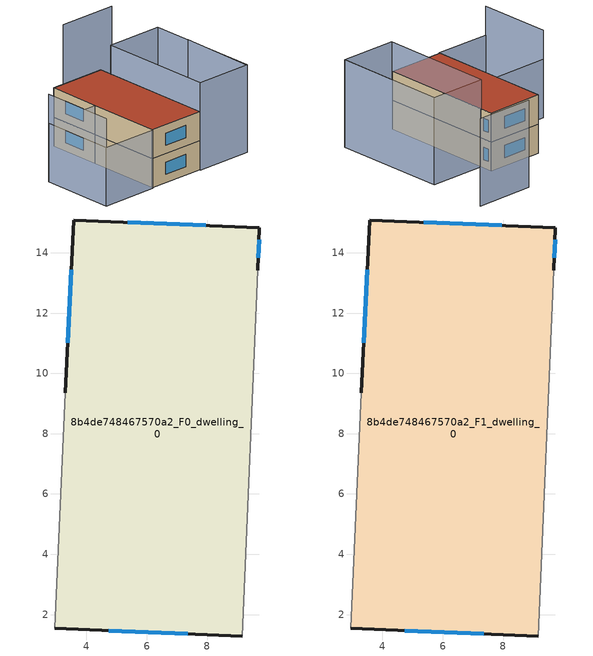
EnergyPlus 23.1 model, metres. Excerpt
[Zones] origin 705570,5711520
8b4de748467570a2_F0_dwelling_0
 floor ground (EU_floor_Construction): 9.74,14.83 9.68,13.42 9.16,1.29 2.94,1.54 3.3,9.36 3.59,15.08 z0
 wall outside (EU_wall_Construction): 2.94,1.54 9.16,1.29 / 9.68,13.42 9.74,14.83 3.59,15.08 3.3,9.36 z0:3
 wall adiabatic (EU_wall_Construction): 3.3,9.36 2.94,1.54 / 9.16,1.29 9.68,13.42 z0:3
 window (EU_Window_Construction): 4.74,1.47 7.36,1.36 / 3.5,13.43 3.38,11.01 / 7.96,14.9 5.36,15.01 / 9.7,13.83 9.72,14.42 z0.87:2.13
8b4de748467570a2_F1_dwelling_0
 floor to 8b4de748467570a2_F0_dwelling_0 (EU_floor_Construction): 9.74,14.83 9.68,13.42 9.16,1.29 2.94,1.54 3.3,9.36 3.59,15.08 z3
 wall outside (EU_wall_Construction): 2.94,1.54 9.16,1.29 / 9.68,13.42 9.74,14.83 3.59,15.08 3.3,9.36 z3:6
 wall adiabatic (EU_wall_Construction): 3.3,9.36 2.94,1.54 / 9.16,1.29 9.68,13.42 z3:6
 window (EU_Window_Construction): 4.74,1.47 7.36,1.36 / 3.5,13.43 3.38,11.01 / 7.96,14.9 5.36,15.01 / 9.7,13.83 9.72,14.42 z3.87:5.13
 roof outside (EU_roof_Construction): 9.16,1.29 9.68,13.42 9.74,14.83 3.59,15.08 3.3,9.36 2.94,1.54 z6
shading: 15.22,0.92 15.64,9.01 / -2.76,9.62 -3.11,1.71 / 16.35,19.8 10.04,20.04 / 9.16,1.18 9.69,13.45 / 9.69,13.45 15.82,13.19 / 15.82,13.19 15.3,0.92 / 15.3,0.92 9.16,1.18 z0:9; 3.3,9.36 2.94,1.44 / 2.94,1.44 -3.13,1.72 / -3.13,1.72 -2.76,9.64 / -2.76,9.64 3.3,9.36 z0:6
[Building]
EU S2 Campaign: North Axis=0; Terrain=City; Solar Distribution=FullExterior
[Site:Location]
London: Latitude=51.5; Longitude=-0.5; Time Zone=0; Elevation=25
[SizingPeriod:WeatherFileDays]
AnnualSizingPeriod: Begin Month=1; Begin Day of Month=1; End Month=12; End Day of Month=31; Day of Week for Start Day=Monday; Use Weather File Daylight Saving Period=No; Use Weather File Rain and Snow Indicators=No
[MATERIAL]
EU_InternalMass_Material: Roughness=MediumRough; Thickness=0.1; Conductivity=1; Density=1800; Specific Heat=900; Thermal Absorptance=0.9; Solar Absorptance=0.7; Visible Absorptance=0.7
[MATERIAL:NOMASS] Roughness=MediumRough; Thermal Absorptance=0.9; Solar Absorptance=0.7; Visible Absorptance=0.7
Name | Thermal Resistance
EU_wall_NoMass | 0.724719
EU_roof_NoMass | 2.98947
EU_floor_NoMass | 2.39157
[WINDOWMATERIAL:SIMPLEGLAZINGSYSTEM]
EU_Window_SimpleGlazing: UFactor=2.63425; Solar Heat Gain Coefficient=0.76; Visible Transmittance=0.76
[CONSTRUCTION]
EU_wall_Construction: EU_wall_NoMass
EU_roof_Construction: EU_roof_NoMass
EU_floor_Construction: EU_floor_NoMass
EU_Window_Construction: EU_Window_SimpleGlazing
EU_InternalMass_Construction: EU_InternalMass_Material
[ZONE] Type=1; Multiplier=1; Ceiling Height=autocalculate; Volume=252.283; Floor Area=autocalculate; Part of Total Floor Area=Yes
8b4de748467570a2_F0_dwelling_0; 8b4de748467570a2_F1_dwelling_0
[INTERNALMASS] Construction=EU_InternalMass_Construction; Surface Area=84.0944
Name | Zone or ZoneList
8b4de748467570a2_F0_dwelling_0_EU_InternalMass | 8b4de748467570a2_F0_dwelling_0
8b4de748467570a2_F1_dwelling_0_EU_InternalMass | 8b4de748467570a2_F1_dwelling_0
[OTHEREQUIPMENT] Fuel Type=Electricity; Design Level Calculation Method=Watts/Area; Power per Zone Floor Area=1; Fraction Latent=0; Fraction Radiant=0; Fraction Lost=0; Carbon Dioxide Generation Rate=0; EndUse Subcategory=EU_Step8_InternalGains
Name | Zone or ZoneList or Space or SpaceList | Schedule
EU_Step8_InternalGain_8b4de748467570a2_F0_dwelling_0_f000 | 8b4de748467570a2_F0_dwelling_0 | EU_Step8_GainSchedule_8b4de748467570a2_F0_dwelling_0_f000
EU_Step8_InternalGain_8b4de748467570a2_F1_dwelling_0_f000 | 8b4de748467570a2_F1_dwelling_0 | EU_Step8_GainSchedule_8b4de748467570a2_F1_dwelling_0_f000
[ZONEVENTILATION:DESIGNFLOWRATE] Schedule=EU_AlwaysOn; Design Flow Rate Calculation Method=AirChanges/Hour; Air Changes per Hour=0.418135; Ventilation Type=Natural; Fan Pressure Rise=0; Fan Total Efficiency=1; Constant Term Coefficient=1; Temperature Term Coefficient=0; Velocity Term Coefficient=0; Velocity Squared Term Coefficient=0; Minimum Indoor Temperature=-100; Maximum Indoor Temperature=100; Delta Temperature=-100; Minimum Outdoor Temperature=-100; Maximum Outdoor Temperature=100; Maximum Wind Speed=40
Name | Zone or ZoneList or Space or SpaceList
EU_ConstantAir_8b4de748467570a2_F0_dwelling_0 | 8b4de748467570a2_F0_dwelling_0
EU_ConstantAir_8b4de748467570a2_F1_dwelling_0 | 8b4de748467570a2_F1_dwelling_0
[HVACTEMPLATE:THERMOSTAT] Constant Heating Setpoint=20; Constant Cooling Setpoint=50
EU_HeatOnly_8b4de748467570a2_F0_dwelling_0; EU_HeatOnly_8b4de748467570a2_F1_dwelling_0
[HVACTEMPLATE:ZONE:IDEALLOADSAIRSYSTEM] System Availability Schedule=EU_AlwaysOn; Maximum Heating Supply Air Temperature=50; Minimum Cooling Supply Air Temperature=13; Maximum Heating Supply Air Humidity Ratio=0.0156; Minimum Cooling Supply Air Humidity Ratio=0.0077; Heating Limit=NoLimit; Cooling Limit=NoLimit; Heating Availability Schedule=EU_AlwaysOn; Cooling Availability Schedule=EU_CoolingOff; Dehumidification Control Type=ConstantSensibleHeatRatio; Cooling Sensible Heat Ratio=0.7; Dehumidification Setpoint=60; Humidification Control Type=None; Humidification Setpoint=30; Outdoor Air Method=None; Outdoor Air Flow Rate per Person=0.00944; Outdoor Air Flow Rate per Zone Floor Area=0; Outdoor Air Flow Rate per Zone=0; Demand Controlled Ventilation Type=None; Outdoor Air Economizer Type=NoEconomizer; Heat Recovery Type=None; Sensible Heat Recovery Effectiveness=0.7; Latent Heat Recovery Effectiveness=0.65
Name | Template Thermostat
8b4de748467570a2_F0_dwelling_0 | EU_HeatOnly_8b4de748467570a2_F0_dwelling_0
8b4de748467570a2_F1_dwelling_0 | EU_HeatOnly_8b4de748467570a2_F1_dwelling_0
[SIZING:ZONE] Zone Cooling Design Supply Air Temperature Input Method=SupplyAirTemperature; Zone Cooling Design Supply Air Temperature=13; Zone Heating Design Supply Air Temperature Input Method=SupplyAirTemperature; Zone Heating Design Supply Air Temperature=50; Zone Cooling Design Supply Air Humidity Ratio=0.008; Zone Heating Design Supply Air Humidity Ratio=0.008; Cooling Design Air Flow Method=DesignDay; Cooling Design Air Flow Rate=0; Cooling Minimum Air Flow per Zone Floor Area=0.000762; Cooling Minimum Air Flow=0; Cooling Minimum Air Flow Fraction=0.2; Heating Design Air Flow Method=DesignDay; Heating Design Air Flow Rate=0; Heating Maximum Air Flow per Zone Floor Area=0.002032; Heating Maximum Air Flow=0.141576; Heating Maximum Air Flow Fraction=0.3; Account for Dedicated Outdoor Air System=No; Dedicated Outdoor Air System Control Strategy=NeutralSupplyAir; Dedicated Outdoor Air Low Setpoint Temperature for Design=autosize; Dedicated Outdoor Air High Setpoint Temperature for Design=autosize; Zone Load Sizing Method=Sensible Load Only No Latent Load; Zone Latent Cooling Design Supply Air Humidity Ratio Input Method=HumidityRatioDifference; Zone Cooling Design Supply Air Humidity Ratio Difference=0.005; Zone Latent Heating Design Supply Air Humidity Ratio Input Method=HumidityRatioDifference; Zone Humidification Design Supply Air Humidity Ratio Difference=0.005
8b4de748467570a2_F0_dwelling_0; 8b4de748467570a2_F1_dwelling_0
[SCHEDULE:CONSTANT]
Name | Hourly Value
EU_AlwaysOn | 1
EU_CoolingOff | 0
[SCHEDULE:FILE] Column Number=1; Rows to Skip at Top=0; Number of Hours of Data=8760; Column Separator=Comma; Interpolate to Timestep=No; Minutes per Item=60; Adjust Schedule for Daylight Savings=Yes
Name | File
EU_Step8_GainSchedule_8b4de748467570a2_F0_dwelling_0_f000 | ../../schedules/8b4de748467570a2/8b4de748467570a2_F0_dwelling_0_f000_gain.csv
EU_Step8_GainSchedule_8b4de748467570a2_F1_dwelling_0_f000 | ../../schedules/8b4de748467570a2/8b4de748467570a2_F1_dwelling_0_f000_gain.csv
